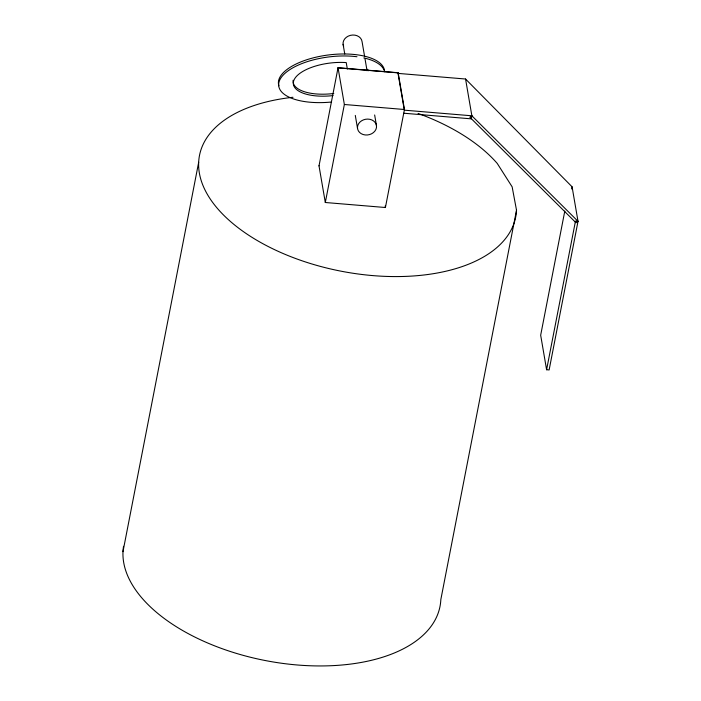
<?xml version="1.0" encoding="UTF-8"?>
<svg xmlns="http://www.w3.org/2000/svg" width="701" height="701" viewBox="0 0 701 701"><rect width="100%" height="100%" fill="white"/><g stroke="black" fill="none" stroke-linecap="round" stroke-linejoin="round"><path stroke-width="1.05" d="M122.982 551.652L198.672 162.281M319.016 165.883L338.04 67.725L398.15 72.729L404.459 109.505L385.41 207.514L325.308 202.501L318.99 165.734M325.308 202.501L344.357 104.493L338.04 67.725M398.045 73.544L398.15 72.729M564.796 211.08L540.673 335.209L546.596 369.734L549.128 369.944L578.018 221.332L471.869 115.796L404.328 110.171L398.019 73.395L465.56 79.02L471.869 115.796L471.282 118.846L403.741 113.22M418.085 113.422A161.072 86.547 11 0 1 497.237 163.429L512.142 186.834L516.514 210.195L440.833 599.565A161.072 86.547 11 0 1 272.952 661.928A161.072 86.547 11 0 1 123.542 546.298M571.674 188.955L572.086 186.816L465.56 79.02M546.596 369.734L575.477 221.122L578.018 221.332L572.086 186.816M471.869 115.796L469.854 117.225L575.994 222.76L578.018 221.332M338.066 67.874L398.177 72.886M344.357 104.493L404.459 109.505M364.66 56.763L362.075 41.692A9.586 7.921 -9.7 0 0 350.404 35.357A9.586 7.921 -9.7 0 0 343.656 46.275M365.028 58.919L367.061 70.766M374.649 114.973L376.498 125.759A9.586 7.921 -9.7 0 1 363.083 134.513A9.586 7.921 -9.7 0 1 361.444 120.887A9.586 7.921 -9.7 0 1 376.498 125.759M385.156 206.006L385.41 207.514M343.087 44.277L344.752 53.977M347.337 69.048L346.233 62.591A38.704 16.333 -7.1 0 0 293.894 80.291A38.704 16.333 -7.1 0 0 333.028 95.59M355.293 115.411L357.519 128.344M516.514 210.195A161.072 86.547 11 0 1 377.033 275.922A161.072 86.547 11 0 1 204.403 188.718A161.072 86.547 11 0 1 292.983 97.281M331.573 102.013A53.442 22.555 -7.1 0 1 280.286 78.968A53.442 22.555 -7.1 0 1 356.975 56.746M363.793 57.92A53.442 22.555 -7.1 0 1 384.358 70.801M367.184 69.276A38.704 16.333 -7.1 0 1 368.551 70.757M278.902 85.811A53.442 22.555 -7.1 0 1 327.674 55.064A53.442 22.555 -7.1 0 1 384.612 71.721M333.79 93.478A38.704 16.333 -7.1 0 1 293.114 80.273"/></g></svg>
